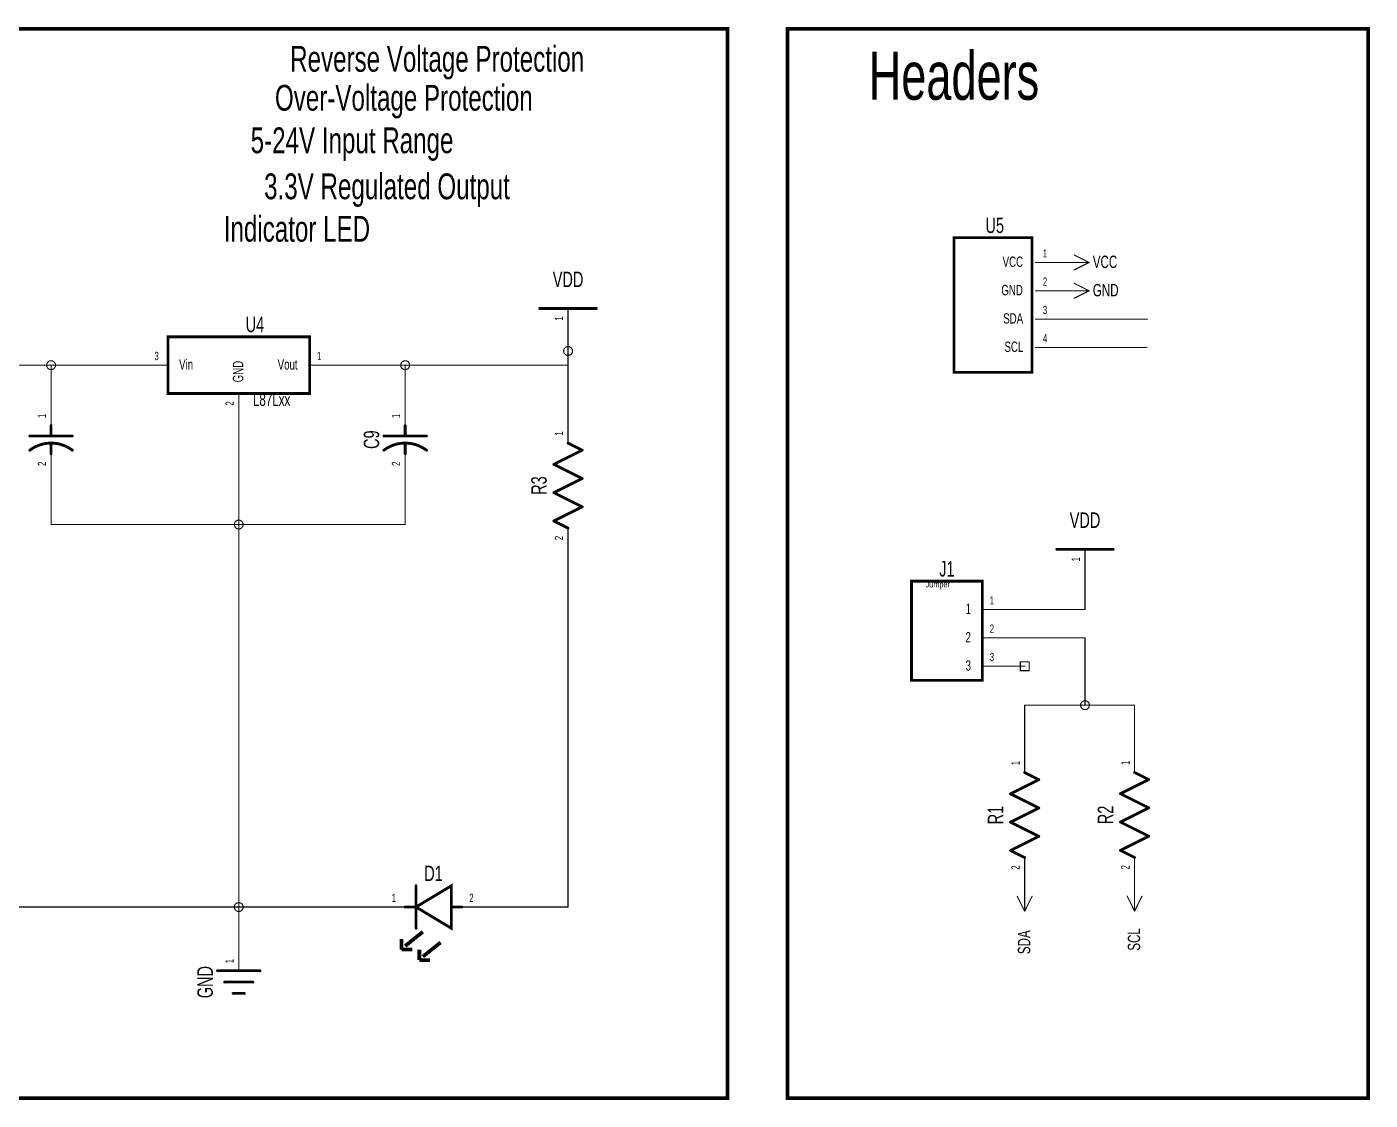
# Model space of a CAD drawing. Extents: x -0.01 to 8.42, y -0.01 to 8.02.
# Drawn here: x 3.664 to 8.407, y 4.231 to 8.019 of the extents above; entities that cross this region are included whole.
import ezdxf
from ezdxf.enums import TextEntityAlignment as Align

# ---------------------------------------------------------------- set-up
doc = ezdxf.new("R2010")
doc.units = 0
for name, color, linetype in [('Element', 253, 'CONTINUOUS'), ('Net', 50, 'CONTINUOUS'), ('Pin', 50, 'CONTINUOUS'), ('Shapes', 252, 'CONTINUOUS')]:
    doc.layers.add(name, color=color, linetype=linetype)

msp = doc.modelspace()

# ---------------------------------------------------------------- linework, layer by layer
at = {"layer": 'Element', "linetype": 'CONTINUOUS'}
for points, const_width in [([(7.2125, 7.275), (6.9375, 7.275), (6.9375, 6.8), (7.2125, 6.8), (7.2125, 7.275)], 0.0098), ([(5.475, 7.025), (5.675, 7.025)], 0.0098), ([(4.1625, 6.925), (4.6625, 6.925), (4.6625, 6.725), (4.1625, 6.725), (4.1625, 6.925)], 0.0098), ([(3.75, 6.612), (3.75, 6.575)], 0.0098), ([(5, 6.612), (5, 6.575)], 0.0098), ([(3.8252, 6.5248), (3.8186, 6.5295), (3.8117, 6.5337), (3.8046, 6.5375), (3.7972, 6.5407), (3.7897, 6.5435), (3.7819, 6.5459), (3.7741, 6.5477), (3.7661, 6.549), (3.7581, 6.5497), (3.75, 6.55), (3.7419, 6.5497), (3.7339, 6.549), (3.7259, 6.5477), (3.7181, 6.5459), (3.7103, 6.5435), (3.7028, 6.5407), (3.6954, 6.5374), (3.6883, 6.5337), (3.6814, 6.5295), (3.6748, 6.5248)], 0.01), ([(3.675, 6.575), (3.825, 6.575)], 0.0098), ([(3.75, 6.55), (3.75, 6.512)], 0.0098), ([(5.0752, 6.5248), (5.0686, 6.5295), (5.0617, 6.5337), (5.0546, 6.5375), (5.0472, 6.5407), (5.0397, 6.5435), (5.0319, 6.5459), (5.0241, 6.5477), (5.0161, 6.549), (5.0081, 6.5497), (5, 6.55), (4.9919, 6.5497), (4.9839, 6.549), (4.9759, 6.5477), (4.9681, 6.5459), (4.9603, 6.5435), (4.9528, 6.5407), (4.9454, 6.5374), (4.9383, 6.5337), (4.9314, 6.5295), (4.9248, 6.5248)], 0.01), ([(4.925, 6.575), (5.075, 6.575)], 0.0098), ([(5, 6.55), (5, 6.512)], 0.0098), ([(5.575, 6.55), (5.625, 6.525)], 0.0098), ([(5.625, 6.525), (5.525, 6.475)], 0.0098), ([(5.525, 6.475), (5.625, 6.425)], 0.0098), ([(5.625, 6.425), (5.525, 6.375)], 0.0098), ([(5.525, 6.375), (5.625, 6.325)], 0.0098), ([(5.625, 6.325), (5.525, 6.275)], 0.0098), ([(5.525, 6.275), (5.575, 6.25)], 0.0098), ([(7.3, 6.175), (7.5, 6.175)], 0.0098), ([(7.0375, 6.0625), (6.7875, 6.0625), (6.7875, 5.7125), (7.0375, 5.7125), (7.0375, 6.0625)], 0.0098), ([(7.237, 5.362), (7.137, 5.312)], 0.0098), ([(7.187, 5.387), (7.237, 5.362)], 0.0098), ([(7.625, 5.3625), (7.525, 5.3125)], 0.0098), ([(7.575, 5.3875), (7.625, 5.3625)], 0.0098), ([(7.137, 5.312), (7.237, 5.262)], 0.0098), ([(7.525, 5.3125), (7.625, 5.2625)], 0.0098), ([(7.237, 5.262), (7.137, 5.212)], 0.0098), ([(7.625, 5.2625), (7.525, 5.2125)], 0.0098), ([(7.137, 5.212), (7.237, 5.162)], 0.0098), ([(7.525, 5.2125), (7.625, 5.1625)], 0.0098), ([(7.237, 5.162), (7.137, 5.112)], 0.0098), ([(7.625, 5.1625), (7.525, 5.1125)], 0.0098), ([(7.137, 5.112), (7.187, 5.087)], 0.0098), ([(7.525, 5.1125), (7.575, 5.0875)], 0.0098), ([(5.038, 4.9125), (5.163, 4.8375), (5.163, 4.9875), (5.038, 4.9125)], 0.0098), ([(5.038, 4.9875), (5.038, 4.8375)], 0.0098), ([(5.038, 4.9125), (5, 4.9125)], 0.0098), ([(5.2, 4.9125), (5.163, 4.9125)], 0.0098), ([(4.3375, 4.6875), (4.4875, 4.6875)], 0.0098), ([(4.3625, 4.6475), (4.4625, 4.6475)], 0.0098), ([(4.3925, 4.6075), (4.4325, 4.6075)], 0.0098)]:
    msp.add_lwpolyline(points, dxfattribs=dict(at, const_width=const_width))
for points, const_width in [([(5.4725, 7.025, 1), (5.4775, 7.025, 1), (5.4725, 7.025, 1)], 0.0049), ([(5.6725, 7.025, 1), (5.6775, 7.025, 1), (5.6725, 7.025, 1)], 0.0049), ([(3.7475, 6.612, 1), (3.7525, 6.612, 1), (3.7475, 6.612, 1)], 0.0049), ([(4.9975, 6.612, 1), (5.0025, 6.612, 1), (4.9975, 6.612, 1)], 0.0049), ([(3.6725, 6.575, 1), (3.6775, 6.575, 1), (3.6725, 6.575, 1)], 0.0049), ([(3.7475, 6.575, 1), (3.7525, 6.575, 1), (3.7475, 6.575, 1)], 0.0049), ([(3.7475, 6.55, 1), (3.7525, 6.55, 1), (3.7475, 6.55, 1)], 0.0049), ([(3.8225, 6.575, 1), (3.8275, 6.575, 1), (3.8225, 6.575, 1)], 0.0049), ([(4.9225, 6.575, 1), (4.9275, 6.575, 1), (4.9225, 6.575, 1)], 0.0049), ([(4.9975, 6.575, 1), (5.0025, 6.575, 1), (4.9975, 6.575, 1)], 0.0049), ([(4.9975, 6.55, 1), (5.0025, 6.55, 1), (4.9975, 6.55, 1)], 0.0049), ([(5.0725, 6.575, 1), (5.0775, 6.575, 1), (5.0725, 6.575, 1)], 0.0049), ([(5.5725, 6.55, 1), (5.5775, 6.55, 1), (5.5725, 6.55, 1)], 0.0049), ([(3.6723, 6.5248, 1), (3.6773, 6.5248, 1), (3.6723, 6.5248, 1)], 0.005), ([(3.7475, 6.512, 1), (3.7525, 6.512, 1), (3.7475, 6.512, 1)], 0.0049), ([(3.8227, 6.5248, 1), (3.8277, 6.5248, 1), (3.8227, 6.5248, 1)], 0.005), ([(4.9223, 6.5248, 1), (4.9273, 6.5248, 1), (4.9223, 6.5248, 1)], 0.005), ([(4.9975, 6.512, 1), (5.0025, 6.512, 1), (4.9975, 6.512, 1)], 0.0049), ([(5.0727, 6.5248, 1), (5.0777, 6.5248, 1), (5.0727, 6.5248, 1)], 0.005), ([(5.6225, 6.525, 1), (5.6275, 6.525, 1), (5.6225, 6.525, 1)], 0.0049), ([(5.6225, 6.525, 1), (5.6275, 6.525, 1), (5.6225, 6.525, 1)], 0.0049), ([(5.5225, 6.475, 1), (5.5275, 6.475, 1), (5.5225, 6.475, 1)], 0.0049), ([(5.5225, 6.475, 1), (5.5275, 6.475, 1), (5.5225, 6.475, 1)], 0.0049), ([(5.6225, 6.425, 1), (5.6275, 6.425, 1), (5.6225, 6.425, 1)], 0.0049), ([(5.6225, 6.425, 1), (5.6275, 6.425, 1), (5.6225, 6.425, 1)], 0.0049), ([(5.5225, 6.375, 1), (5.5275, 6.375, 1), (5.5225, 6.375, 1)], 0.0049), ([(5.5225, 6.375, 1), (5.5275, 6.375, 1), (5.5225, 6.375, 1)], 0.0049), ([(5.6225, 6.325, 1), (5.6275, 6.325, 1), (5.6225, 6.325, 1)], 0.0049), ([(5.6225, 6.325, 1), (5.6275, 6.325, 1), (5.6225, 6.325, 1)], 0.0049), ([(5.5225, 6.275, 1), (5.5275, 6.275, 1), (5.5225, 6.275, 1)], 0.0049), ([(5.5225, 6.275, 1), (5.5275, 6.275, 1), (5.5225, 6.275, 1)], 0.0049), ([(5.5725, 6.25, 1), (5.5775, 6.25, 1), (5.5725, 6.25, 1)], 0.0049), ([(7.2975, 6.175, 1), (7.3025, 6.175, 1), (7.2975, 6.175, 1)], 0.0049), ([(7.4975, 6.175, 1), (7.5025, 6.175, 1), (7.4975, 6.175, 1)], 0.0049), ([(7.1845, 5.387, 1), (7.1895, 5.387, 1), (7.1845, 5.387, 1)], 0.0049), ([(7.2345, 5.362, 1), (7.2395, 5.362, 1), (7.2345, 5.362, 1)], 0.0049), ([(7.2345, 5.362, 1), (7.2395, 5.362, 1), (7.2345, 5.362, 1)], 0.0049), ([(7.5725, 5.3875, 1), (7.5775, 5.3875, 1), (7.5725, 5.3875, 1)], 0.0049), ([(7.6225, 5.3625, 1), (7.6275, 5.3625, 1), (7.6225, 5.3625, 1)], 0.0049), ([(7.6225, 5.3625, 1), (7.6275, 5.3625, 1), (7.6225, 5.3625, 1)], 0.0049), ([(7.1345, 5.312, 1), (7.1395, 5.312, 1), (7.1345, 5.312, 1)], 0.0049), ([(7.1345, 5.312, 1), (7.1395, 5.312, 1), (7.1345, 5.312, 1)], 0.0049), ([(7.5225, 5.3125, 1), (7.5275, 5.3125, 1), (7.5225, 5.3125, 1)], 0.0049), ([(7.5225, 5.3125, 1), (7.5275, 5.3125, 1), (7.5225, 5.3125, 1)], 0.0049), ([(7.2345, 5.262, 1), (7.2395, 5.262, 1), (7.2345, 5.262, 1)], 0.0049), ([(7.2345, 5.262, 1), (7.2395, 5.262, 1), (7.2345, 5.262, 1)], 0.0049), ([(7.6225, 5.2625, 1), (7.6275, 5.2625, 1), (7.6225, 5.2625, 1)], 0.0049), ([(7.6225, 5.2625, 1), (7.6275, 5.2625, 1), (7.6225, 5.2625, 1)], 0.0049), ([(7.1345, 5.212, 1), (7.1395, 5.212, 1), (7.1345, 5.212, 1)], 0.0049), ([(7.1345, 5.212, 1), (7.1395, 5.212, 1), (7.1345, 5.212, 1)], 0.0049), ([(7.5225, 5.2125, 1), (7.5275, 5.2125, 1), (7.5225, 5.2125, 1)], 0.0049), ([(7.5225, 5.2125, 1), (7.5275, 5.2125, 1), (7.5225, 5.2125, 1)], 0.0049), ([(7.2345, 5.162, 1), (7.2395, 5.162, 1), (7.2345, 5.162, 1)], 0.0049), ([(7.2345, 5.162, 1), (7.2395, 5.162, 1), (7.2345, 5.162, 1)], 0.0049), ([(7.6225, 5.1625, 1), (7.6275, 5.1625, 1), (7.6225, 5.1625, 1)], 0.0049), ([(7.6225, 5.1625, 1), (7.6275, 5.1625, 1), (7.6225, 5.1625, 1)], 0.0049), ([(7.1345, 5.112, 1), (7.1395, 5.112, 1), (7.1345, 5.112, 1)], 0.0049), ([(7.1345, 5.112, 1), (7.1395, 5.112, 1), (7.1345, 5.112, 1)], 0.0049), ([(7.1845, 5.087, 1), (7.1895, 5.087, 1), (7.1845, 5.087, 1)], 0.0049), ([(7.5225, 5.1125, 1), (7.5275, 5.1125, 1), (7.5225, 5.1125, 1)], 0.0049), ([(7.5225, 5.1125, 1), (7.5275, 5.1125, 1), (7.5225, 5.1125, 1)], 0.0049), ([(7.5725, 5.0875, 1), (7.5775, 5.0875, 1), (7.5725, 5.0875, 1)], 0.0049), ([(5.0355, 4.9875, 1), (5.0405, 4.9875, 1), (5.0355, 4.9875, 1)], 0.0049), ([(4.9975, 4.9125, 1), (5.0025, 4.9125, 1), (4.9975, 4.9125, 1)], 0.0049), ([(5.0355, 4.9125, 1), (5.0405, 4.9125, 1), (5.0355, 4.9125, 1)], 0.0049), ([(5.0355, 4.9125, 1), (5.0405, 4.9125, 1), (5.0355, 4.9125, 1)], 0.0049), ([(5.1605, 4.9125, 1), (5.1655, 4.9125, 1), (5.1605, 4.9125, 1)], 0.0049), ([(5.1975, 4.9125, 1), (5.2025, 4.9125, 1), (5.1975, 4.9125, 1)], 0.0049), ([(5.0355, 4.8375, 1), (5.0405, 4.8375, 1), (5.0355, 4.8375, 1)], 0.0049), ([(4.335, 4.6875, 1), (4.34, 4.6875, 1), (4.335, 4.6875, 1)], 0.0049), ([(4.36, 4.6475, 1), (4.365, 4.6475, 1), (4.36, 4.6475, 1)], 0.0049), ([(4.46, 4.6475, 1), (4.465, 4.6475, 1), (4.46, 4.6475, 1)], 0.0049), ([(4.485, 4.6875, 1), (4.49, 4.6875, 1), (4.485, 4.6875, 1)], 0.0049), ([(4.39, 4.6075, 1), (4.395, 4.6075, 1), (4.39, 4.6075, 1)], 0.0049), ([(4.43, 4.6075, 1), (4.435, 4.6075, 1), (4.43, 4.6075, 1)], 0.0049)]:
    msp.add_lwpolyline(points, format="xyb", dxfattribs=dict(at, const_width=const_width))
at = {"layer": 'Net', "linetype": 'CONTINUOUS', "const_width": 0.002}
for points in [[(7.374, 6.9875, 1), (7.376, 6.9875, 1), (7.374, 6.9875, 1)], [(7.6189, 6.9875, 1), (7.6209, 6.9875, 1), (7.6189, 6.9875, 1)], [(5.5583, 6.875, 1), (5.5602, 6.875, 1), (5.5583, 6.875, 1)], [(5.574, 6.875, 1), (5.576, 6.875, 1), (5.574, 6.875, 1)], [(5.574, 6.875, 1), (5.576, 6.875, 1), (5.574, 6.875, 1)], [(5.574, 6.875, 1), (5.576, 6.875, 1), (5.574, 6.875, 1)], [(7.374, 6.8875, 1), (7.376, 6.8875, 1), (7.374, 6.8875, 1)], [(7.6173, 6.8875, 1), (7.6193, 6.8875, 1), (7.6173, 6.8875, 1)], [(3.7333, 6.825, 1), (3.7352, 6.825, 1), (3.7333, 6.825, 1)], [(3.749, 6.825, 1), (3.751, 6.825, 1), (3.749, 6.825, 1)], [(3.749, 6.825, 1), (3.751, 6.825, 1), (3.749, 6.825, 1)], [(3.749, 6.825, 1), (3.751, 6.825, 1), (3.749, 6.825, 1)], [(4.0115, 6.825, 1), (4.0135, 6.825, 1), (4.0115, 6.825, 1)], [(4.8115, 6.825, 1), (4.8135, 6.825, 1), (4.8115, 6.825, 1)], [(4.9833, 6.825, 1), (4.9852, 6.825, 1), (4.9833, 6.825, 1)], [(4.999, 6.825, 1), (5.001, 6.825, 1), (4.999, 6.825, 1)], [(4.999, 6.825, 1), (5.001, 6.825, 1), (4.999, 6.825, 1)], [(4.999, 6.825, 1), (5.001, 6.825, 1), (4.999, 6.825, 1)], [(4.999, 6.825, 1), (5.001, 6.825, 1), (4.999, 6.825, 1)], [(4.999, 6.825, 1), (5.001, 6.825, 1), (4.999, 6.825, 1)], [(5.574, 6.825, 1), (5.576, 6.825, 1), (5.574, 6.825, 1)], [(5.574, 6.825, 1), (5.576, 6.825, 1), (5.574, 6.825, 1)], [(3.749, 6.762, 1), (3.751, 6.762, 1), (3.749, 6.762, 1)], [(4.999, 6.762, 1), (5.001, 6.762, 1), (4.999, 6.762, 1)], [(5.574, 6.7005, 1), (5.576, 6.7005, 1), (5.574, 6.7005, 1)], [(4.4115, 6.575, 1), (4.4135, 6.575, 1), (4.4115, 6.575, 1)], [(3.749, 6.362, 1), (3.751, 6.362, 1), (3.749, 6.362, 1)], [(4.999, 6.362, 1), (5.001, 6.362, 1), (4.999, 6.362, 1)], [(3.749, 6.2625, 1), (3.751, 6.2625, 1), (3.749, 6.2625, 1)], [(3.749, 6.2625, 1), (3.751, 6.2625, 1), (3.749, 6.2625, 1)], [(4.3958, 6.2625, 1), (4.3977, 6.2625, 1), (4.3958, 6.2625, 1)], [(4.3958, 6.2625, 1), (4.3977, 6.2625, 1), (4.3958, 6.2625, 1)], [(4.4115, 6.2625, 1), (4.4135, 6.2625, 1), (4.4115, 6.2625, 1)], [(4.4115, 6.2625, 1), (4.4135, 6.2625, 1), (4.4115, 6.2625, 1)], [(4.999, 6.2625, 1), (5.001, 6.2625, 1), (4.999, 6.2625, 1)], [(4.999, 6.2625, 1), (5.001, 6.2625, 1), (4.999, 6.2625, 1)], [(5.574, 6.1005, 1), (5.576, 6.1005, 1), (5.574, 6.1005, 1)], [(7.399, 6.025, 1), (7.401, 6.025, 1), (7.399, 6.025, 1)], [(7.1865, 5.9625, 1), (7.1885, 5.9625, 1), (7.1865, 5.9625, 1)], [(7.399, 5.9625, 1), (7.401, 5.9625, 1), (7.399, 5.9625, 1)], [(7.399, 5.9625, 1), (7.401, 5.9625, 1), (7.399, 5.9625, 1)], [(7.1865, 5.8625, 1), (7.1885, 5.8625, 1), (7.1865, 5.8625, 1)], [(7.399, 5.8625, 1), (7.401, 5.8625, 1), (7.399, 5.8625, 1)], [(7.399, 5.8625, 1), (7.401, 5.8625, 1), (7.399, 5.8625, 1)], [(7.186, 5.625, 1), (7.188, 5.625, 1), (7.186, 5.625, 1)], [(7.186, 5.625, 1), (7.188, 5.625, 1), (7.186, 5.625, 1)], [(7.3833, 5.625, 1), (7.3852, 5.625, 1), (7.3833, 5.625, 1)], [(7.399, 5.625, 1), (7.401, 5.625, 1), (7.399, 5.625, 1)], [(7.574, 5.625, 1), (7.576, 5.625, 1), (7.574, 5.625, 1)], [(7.574, 5.625, 1), (7.576, 5.625, 1), (7.574, 5.625, 1)], [(7.186, 5.5375, 1), (7.188, 5.5375, 1), (7.186, 5.5375, 1)], [(7.574, 5.5375, 1), (7.576, 5.5375, 1), (7.574, 5.5375, 1)], [(4.3958, 4.9125, 1), (4.3977, 4.9125, 1), (4.3958, 4.9125, 1)], [(4.3958, 4.9125, 1), (4.3977, 4.9125, 1), (4.3958, 4.9125, 1)], [(4.4115, 4.9125, 1), (4.4135, 4.9125, 1), (4.4115, 4.9125, 1)], [(4.4115, 4.9125, 1), (4.4135, 4.9125, 1), (4.4115, 4.9125, 1)], [(4.849, 4.9125, 1), (4.851, 4.9125, 1), (4.849, 4.9125, 1)], [(5.349, 4.9125, 1), (5.351, 4.9125, 1), (5.349, 4.9125, 1)], [(5.574, 4.9125, 1), (5.576, 4.9125, 1), (5.574, 4.9125, 1)], [(5.574, 4.9125, 1), (5.576, 4.9125, 1), (5.574, 4.9125, 1)], [(4.4115, 4.8375, 1), (4.4135, 4.8375, 1), (4.4115, 4.8375, 1)]]:
    msp.add_lwpolyline(points, format="xyb", dxfattribs=at)
at = {"layer": 'Net', "linetype": 'CONTINUOUS', "const_width": 0.0039}
for points in [[(7.375, 6.9875), (7.6199, 6.9875)], [(5.5593, 6.875), (5.56, 6.8701), (5.5623, 6.8657), (5.5657, 6.8623), (5.5701, 6.86), (5.575, 6.8593), (5.5799, 6.86), (5.5843, 6.8623), (5.5877, 6.8657), (5.59, 6.8701), (5.5907, 6.875), (5.59, 6.8799), (5.5877, 6.8843), (5.5843, 6.8877), (5.5799, 6.89), (5.575, 6.8907), (5.5701, 6.89), (5.5657, 6.8877), (5.5623, 6.8843), (5.56, 6.8799), (5.5593, 6.875)], [(5.575, 6.825), (5.575, 6.875)], [(5.575, 6.7005), (5.575, 6.875)], [(5.575, 6.875), (5.575, 6.875)], [(7.375, 6.8875), (7.6183, 6.8875)], [(3.7343, 6.825), (3.735, 6.8201), (3.7373, 6.8157), (3.7407, 6.8123), (3.7451, 6.81), (3.75, 6.8093), (3.7549, 6.81), (3.7593, 6.8123), (3.7627, 6.8157), (3.765, 6.8201), (3.7657, 6.825), (3.765, 6.8299), (3.7627, 6.8343), (3.7593, 6.8377), (3.7549, 6.84), (3.75, 6.8407), (3.7451, 6.84), (3.7407, 6.8377), (3.7373, 6.8343), (3.735, 6.8299), (3.7343, 6.825)], [(4.9843, 6.825), (4.985, 6.8201), (4.9873, 6.8157), (4.9907, 6.8123), (4.9951, 6.81), (5, 6.8093), (5.0049, 6.81), (5.0093, 6.8123), (5.0127, 6.8157), (5.015, 6.8201), (5.0157, 6.825), (5.015, 6.8299), (5.0127, 6.8343), (5.0093, 6.8377), (5.0049, 6.84), (5, 6.8407), (4.9951, 6.84), (4.9907, 6.8377), (4.9873, 6.8343), (4.985, 6.8299), (4.9843, 6.825)], [(3.2125, 6.825), (3.75, 6.825)], [(3.75, 6.762), (3.75, 6.825)], [(3.75, 6.825), (4.0125, 6.825)], [(4.8125, 6.825), (5, 6.825)], [(5, 6.825), (5, 6.762)], [(5, 6.825), (5, 6.825)], [(5, 6.825), (5, 6.825)], [(5, 6.825), (5.575, 6.825)], [(4.4125, 4.8375), (4.4125, 6.575)], [(3.75, 6.362), (3.75, 6.2625)], [(5, 6.362), (5, 6.2625)], [(3.75, 6.2625), (4.4125, 6.2625)], [(4.3968, 6.2625), (4.3975, 6.2576), (4.3998, 6.2532), (4.4032, 6.2498), (4.4076, 6.2475), (4.4125, 6.2468), (4.4174, 6.2475), (4.4218, 6.2498), (4.4252, 6.2532), (4.4275, 6.2576), (4.4282, 6.2625), (4.4275, 6.2674), (4.4252, 6.2718), (4.4218, 6.2752), (4.4174, 6.2775), (4.4125, 6.2782), (4.4076, 6.2775), (4.4032, 6.2752), (4.3998, 6.2718), (4.3975, 6.2674), (4.3968, 6.2625)], [(4.3968, 6.2625), (4.3975, 6.2576), (4.3998, 6.2532), (4.4032, 6.2498), (4.4076, 6.2475), (4.4125, 6.2468), (4.4174, 6.2475), (4.4218, 6.2498), (4.4252, 6.2532), (4.4275, 6.2576), (4.4282, 6.2625), (4.4275, 6.2674), (4.4252, 6.2718), (4.4218, 6.2752), (4.4174, 6.2775), (4.4125, 6.2782), (4.4076, 6.2775), (4.4032, 6.2752), (4.3998, 6.2718), (4.3975, 6.2674), (4.3968, 6.2625)], [(5, 6.2625), (4.4125, 6.2625)], [(5.575, 6.1005), (5.575, 4.9125)], [(7.4, 6.025), (7.4, 5.9625)], [(7.4, 5.9625), (7.1875, 5.9625)], [(7.1875, 5.8625), (7.4, 5.8625)], [(7.4, 5.8625), (7.4, 5.625)], [(7.187, 5.5375), (7.187, 5.625)], [(7.187, 5.625), (7.575, 5.625)], [(7.3843, 5.625), (7.385, 5.6201), (7.3873, 5.6157), (7.3907, 5.6123), (7.3951, 5.61), (7.4, 5.6093), (7.4049, 5.61), (7.4093, 5.6123), (7.4127, 5.6157), (7.415, 5.6201), (7.4157, 5.625), (7.415, 5.6299), (7.4127, 5.6343), (7.4093, 5.6377), (7.4049, 5.64), (7.4, 5.6407), (7.3951, 5.64), (7.3907, 5.6377), (7.3873, 5.6343), (7.385, 5.6299), (7.3843, 5.625)], [(7.575, 5.625), (7.575, 5.5375)], [(0.8625, 4.9125), (4.4125, 4.9125)], [(4.3968, 4.9125), (4.3975, 4.9076), (4.3998, 4.9032), (4.4032, 4.8998), (4.4076, 4.8975), (4.4125, 4.8968), (4.4174, 4.8975), (4.4218, 4.8998), (4.4252, 4.9032), (4.4275, 4.9076), (4.4282, 4.9125), (4.4275, 4.9174), (4.4252, 4.9218), (4.4218, 4.9252), (4.4174, 4.9275), (4.4125, 4.9282), (4.4076, 4.9275), (4.4032, 4.9252), (4.3998, 4.9218), (4.3975, 4.9174), (4.3968, 4.9125)], [(4.3968, 4.9125), (4.3975, 4.9076), (4.3998, 4.9032), (4.4032, 4.8998), (4.4076, 4.8975), (4.4125, 4.8968), (4.4174, 4.8975), (4.4218, 4.8998), (4.4252, 4.9032), (4.4275, 4.9076), (4.4282, 4.9125), (4.4275, 4.9174), (4.4252, 4.9218), (4.4218, 4.9252), (4.4174, 4.9275), (4.4125, 4.9282), (4.4076, 4.9275), (4.4032, 4.9252), (4.3998, 4.9218), (4.3975, 4.9174), (4.3968, 4.9125)], [(4.85, 4.9125), (4.4125, 4.9125)], [(5.575, 4.9125), (5.35, 4.9125)]]:
    msp.add_lwpolyline(points, dxfattribs=at)
at = {"layer": 'Pin', "linetype": 'CONTINUOUS', "const_width": 0.002}
for points in [[(7.3609, 7.2137, 1), (7.3629, 7.2137, 1), (7.3609, 7.2137, 1)], [(7.224, 7.1875, 1), (7.226, 7.1875, 1), (7.224, 7.1875, 1)], [(7.3609, 7.1613, 1), (7.3629, 7.1613, 1), (7.3609, 7.1613, 1)], [(7.374, 7.1875, 1), (7.376, 7.1875, 1), (7.374, 7.1875, 1)], [(7.374, 7.1875, 1), (7.376, 7.1875, 1), (7.374, 7.1875, 1)], [(7.4134, 7.1875, 1), (7.4154, 7.1875, 1), (7.4134, 7.1875, 1)], [(7.4134, 7.1875, 1), (7.4154, 7.1875, 1), (7.4134, 7.1875, 1)], [(7.4134, 7.1875, 1), (7.4154, 7.1875, 1), (7.4134, 7.1875, 1)], [(7.3609, 7.1137, 1), (7.3629, 7.1137, 1), (7.3609, 7.1137, 1)], [(7.224, 7.0875, 1), (7.226, 7.0875, 1), (7.224, 7.0875, 1)], [(7.374, 7.0875, 1), (7.376, 7.0875, 1), (7.374, 7.0875, 1)], [(7.374, 7.0875, 1), (7.376, 7.0875, 1), (7.374, 7.0875, 1)], [(7.4134, 7.0875, 1), (7.4154, 7.0875, 1), (7.4134, 7.0875, 1)], [(7.4134, 7.0875, 1), (7.4154, 7.0875, 1), (7.4134, 7.0875, 1)], [(7.4134, 7.0875, 1), (7.4154, 7.0875, 1), (7.4134, 7.0875, 1)], [(5.574, 7.025, 1), (5.576, 7.025, 1), (5.574, 7.025, 1)], [(7.3609, 7.0613, 1), (7.3629, 7.0613, 1), (7.3609, 7.0613, 1)], [(7.224, 6.9875, 1), (7.226, 6.9875, 1), (7.224, 6.9875, 1)], [(7.374, 6.9875, 1), (7.376, 6.9875, 1), (7.374, 6.9875, 1)], [(5.574, 6.875, 1), (5.576, 6.875, 1), (5.574, 6.875, 1)], [(7.224, 6.8875, 1), (7.226, 6.8875, 1), (7.224, 6.8875, 1)], [(7.374, 6.8875, 1), (7.376, 6.8875, 1), (7.374, 6.8875, 1)], [(4.0115, 6.825, 1), (4.0135, 6.825, 1), (4.0115, 6.825, 1)], [(4.1615, 6.825, 1), (4.1635, 6.825, 1), (4.1615, 6.825, 1)], [(4.6615, 6.825, 1), (4.6635, 6.825, 1), (4.6615, 6.825, 1)], [(4.8115, 6.825, 1), (4.8135, 6.825, 1), (4.8115, 6.825, 1)], [(3.749, 6.762, 1), (3.751, 6.762, 1), (3.749, 6.762, 1)], [(4.999, 6.762, 1), (5.001, 6.762, 1), (4.999, 6.762, 1)], [(4.4115, 6.725, 1), (4.4135, 6.725, 1), (4.4115, 6.725, 1)], [(5.574, 6.7, 1), (5.576, 6.7, 1), (5.574, 6.7, 1)], [(3.749, 6.612, 1), (3.751, 6.612, 1), (3.749, 6.612, 1)], [(4.999, 6.612, 1), (5.001, 6.612, 1), (4.999, 6.612, 1)], [(4.4115, 6.575, 1), (4.4135, 6.575, 1), (4.4115, 6.575, 1)], [(5.574, 6.55, 1), (5.576, 6.55, 1), (5.574, 6.55, 1)], [(3.749, 6.512, 1), (3.751, 6.512, 1), (3.749, 6.512, 1)], [(4.999, 6.512, 1), (5.001, 6.512, 1), (4.999, 6.512, 1)], [(3.749, 6.362, 1), (3.751, 6.362, 1), (3.749, 6.362, 1)], [(4.999, 6.362, 1), (5.001, 6.362, 1), (4.999, 6.362, 1)], [(5.574, 6.25, 1), (5.576, 6.25, 1), (5.574, 6.25, 1)], [(7.399, 6.175, 1), (7.401, 6.175, 1), (7.399, 6.175, 1)], [(5.574, 6.1, 1), (5.576, 6.1, 1), (5.574, 6.1, 1)], [(7.399, 6.025, 1), (7.401, 6.025, 1), (7.399, 6.025, 1)], [(7.0365, 5.9625, 1), (7.0385, 5.9625, 1), (7.0365, 5.9625, 1)], [(7.1865, 5.9625, 1), (7.1885, 5.9625, 1), (7.1865, 5.9625, 1)], [(7.0365, 5.8625, 1), (7.0385, 5.8625, 1), (7.0365, 5.8625, 1)], [(7.1865, 5.8625, 1), (7.1885, 5.8625, 1), (7.1865, 5.8625, 1)], [(7.0365, 5.7625, 1), (7.0385, 5.7625, 1), (7.0365, 5.7625, 1)], [(7.1865, 5.7625, 1), (7.1885, 5.7625, 1), (7.1865, 5.7625, 1)], [(7.186, 5.537, 1), (7.188, 5.537, 1), (7.186, 5.537, 1)], [(7.574, 5.5375, 1), (7.576, 5.5375, 1), (7.574, 5.5375, 1)], [(7.186, 5.387, 1), (7.188, 5.387, 1), (7.186, 5.387, 1)], [(7.574, 5.3875, 1), (7.576, 5.3875, 1), (7.574, 5.3875, 1)], [(7.186, 5.087, 1), (7.188, 5.087, 1), (7.186, 5.087, 1)], [(7.574, 5.0875, 1), (7.576, 5.0875, 1), (7.574, 5.0875, 1)], [(7.1598, 4.9501, 1), (7.1617, 4.9501, 1), (7.1598, 4.9501, 1)], [(7.186, 4.937, 1), (7.188, 4.937, 1), (7.186, 4.937, 1)], [(7.186, 4.937, 1), (7.188, 4.937, 1), (7.186, 4.937, 1)], [(7.2123, 4.9501, 1), (7.2142, 4.9501, 1), (7.2123, 4.9501, 1)], [(7.5478, 4.9506, 1), (7.5497, 4.9506, 1), (7.5478, 4.9506, 1)], [(7.574, 4.9375, 1), (7.576, 4.9375, 1), (7.574, 4.9375, 1)], [(7.574, 4.9375, 1), (7.576, 4.9375, 1), (7.574, 4.9375, 1)], [(7.6003, 4.9506, 1), (7.6022, 4.9506, 1), (7.6003, 4.9506, 1)], [(4.849, 4.9125, 1), (4.851, 4.9125, 1), (4.849, 4.9125, 1)], [(4.999, 4.9125, 1), (5.001, 4.9125, 1), (4.999, 4.9125, 1)], [(5.199, 4.9125, 1), (5.201, 4.9125, 1), (5.199, 4.9125, 1)], [(5.349, 4.9125, 1), (5.351, 4.9125, 1), (5.349, 4.9125, 1)], [(7.186, 4.8976, 1), (7.188, 4.8976, 1), (7.186, 4.8976, 1)], [(7.186, 4.8976, 1), (7.188, 4.8976, 1), (7.186, 4.8976, 1)], [(7.186, 4.8976, 1), (7.188, 4.8976, 1), (7.186, 4.8976, 1)], [(7.574, 4.8981, 1), (7.576, 4.8981, 1), (7.574, 4.8981, 1)], [(7.574, 4.8981, 1), (7.576, 4.8981, 1), (7.574, 4.8981, 1)], [(7.574, 4.8981, 1), (7.576, 4.8981, 1), (7.574, 4.8981, 1)], [(4.4115, 4.8375, 1), (4.4135, 4.8375, 1), (4.4115, 4.8375, 1)], [(4.4115, 4.6875, 1), (4.4135, 4.6875, 1), (4.4115, 4.6875, 1)]]:
    msp.add_lwpolyline(points, format="xyb", dxfattribs=at)
at = {"layer": 'Pin', "linetype": 'CONTINUOUS', "const_width": 0.0039}
for points in [[(7.3619, 7.2137), (7.4144, 7.1875)], [(7.225, 7.1875), (7.375, 7.1875)], [(7.3619, 7.1613), (7.4144, 7.1875)], [(7.375, 7.1875), (7.4144, 7.1875)], [(7.3619, 7.1137), (7.4144, 7.0875)], [(7.225, 7.0875), (7.375, 7.0875)], [(7.3619, 7.0613), (7.4144, 7.0875)], [(7.375, 7.0875), (7.4144, 7.0875)], [(5.575, 7.025), (5.575, 6.875)], [(7.225, 6.9875), (7.375, 6.9875)], [(7.225, 6.8875), (7.375, 6.8875)], [(4.1625, 6.825), (4.0125, 6.825)], [(4.6625, 6.825), (4.8125, 6.825)], [(3.75, 6.612), (3.75, 6.762)], [(5, 6.612), (5, 6.762)], [(4.4125, 6.725), (4.4125, 6.575)], [(5.575, 6.55), (5.575, 6.7)], [(3.75, 6.512), (3.75, 6.362)], [(5, 6.512), (5, 6.362)], [(5.575, 6.25), (5.575, 6.1)], [(7.4, 6.175), (7.4, 6.025)], [(7.0375, 5.9625), (7.1875, 5.9625)], [(7.0375, 5.8625), (7.1875, 5.8625)], [(7.0375, 5.7625), (7.1875, 5.7625)], [(7.1718, 5.7782), (7.2032, 5.7782), (7.2032, 5.7468), (7.1718, 5.7468), (7.1718, 5.7782)], [(7.187, 5.387), (7.187, 5.537)], [(7.575, 5.3875), (7.575, 5.5375)], [(7.187, 5.087), (7.187, 4.937)], [(7.575, 5.0875), (7.575, 4.9375)], [(7.1608, 4.9501), (7.187, 4.8976)], [(7.2132, 4.9501), (7.187, 4.8976)], [(7.187, 4.937), (7.187, 4.8976)], [(7.5488, 4.9506), (7.575, 4.8981)], [(7.6012, 4.9506), (7.575, 4.8981)], [(7.575, 4.9375), (7.575, 4.8981)], [(5, 4.9125), (4.85, 4.9125)], [(5.2, 4.9125), (5.35, 4.9125)], [(4.4125, 4.6875), (4.4125, 4.8375)]]:
    msp.add_lwpolyline(points, dxfattribs=at)
at = {"layer": 'Shapes', "linetype": 'CONTINUOUS', "const_width": 0.0131}
for points in [[(0.025, 8.0125), (6.1375, 8.0125), (6.1375, 4.2375), (0.025, 4.2375), (0.025, 8.0125)], [(6.35, 8.0125), (8.4, 8.0125), (8.4, 4.2375), (6.35, 4.2375), (6.35, 8.0125)], [(4.9875, 4.7625), (4.9875, 4.8)], [(5.0625, 4.825), (5, 4.775)], [(5.125, 4.7875), (5.0625, 4.7375)], [(4.9875, 4.7625), (5.025, 4.7625)], [(5.05, 4.725), (5.05, 4.7625)], [(5.05, 4.725), (5.0875, 4.725)]]:
    msp.add_lwpolyline(points, dxfattribs=at)

# ---------------------------------------------------------------- texts
at = {"layer": 'Element', "width": 0.7}
for s, p in [('U5', (7.0812, 7.275)), ('VDD', (5.575, 7.0841)), ('U4', (4.4696, 6.925)), ('VDD', (7.4, 6.2341)), ('J1', (6.9125, 6.0625)), ('D1', (5.1, 4.9875))]:
    msp.add_text(s, height=0.0547, dxfattribs=at).set_placement(p, align=Align.BOTTOM_CENTER)
for s, height, p in [('L87Lxx', 0.0437, (4.4625, 6.725)), ('Jumper', 0.0219, (6.8375, 6.0625))]:
    msp.add_text(s, height=height, dxfattribs=at).set_placement(p, align=Align.TOP_LEFT)
for s, p in [('C9', (4.9248, 6.562)), ('R3', (5.5159, 6.4)), ('R1', (7.1279, 5.237)), ('R2', (7.5159, 5.2375)), ('GND', (4.3375, 4.6475))]:
    msp.add_text(s, height=0.0547, rotation=90, dxfattribs=at).set_placement(p, align=Align.BOTTOM_CENTER)
at = {"layer": 'Pin', "width": 0.7}
for s, height, p in [('VCC', 0.0365, (7.1091, 7.2083)), ('1', 0.0292, (7.2512, 7.2345)), ('VCC', 0.0437, (7.4275, 7.2116)), ('2', 0.0292, (7.2512, 7.1345)), ('GND', 0.0365, (7.1047, 7.1083)), ('GND', 0.0437, (7.4275, 7.1116)), ('3', 0.0292, (7.2512, 7.0345)), ('SDA', 0.0365, (7.1113, 7.0083)), ('4', 0.0292, (7.2512, 6.9345)), ('SCL', 0.0365, (7.1156, 6.9083)), ('3', 0.0292, (4.1149, 6.872)), ('Vin', 0.0365, (4.2019, 6.8458)), ('Vout', 0.0365, (4.5499, 6.8458)), ('1', 0.0292, (4.6887, 6.872)), ('1', 0.0365, (6.9784, 5.9833)), ('1', 0.0292, (7.0637, 6.0095)), ('2', 0.0365, (6.9784, 5.8833)), ('2', 0.0292, (7.0637, 5.9095)), ('3', 0.0292, (7.0637, 5.8095)), ('3', 0.0365, (6.9784, 5.7833)), ('1', 0.0292, (4.9524, 4.9595)), ('2', 0.0292, (5.2262, 4.9595))]:
    msp.add_text(s, height=height, dxfattribs=at).set_placement(p, align=Align.TOP_LEFT)
for s, height, p in [('1', 0.0292, (5.528, 6.9823)), ('GND', 0.0365, (4.3917, 6.7644)), ('2', 0.0292, (4.3655, 6.6823)), ('1', 0.0292, (3.703, 6.6382)), ('1', 0.0292, (4.953, 6.6382)), ('1', 0.0292, (5.528, 6.5762)), ('2', 0.0292, (3.703, 6.4693)), ('2', 0.0292, (4.953, 6.4693)), ('2', 0.0292, (5.528, 6.2073)), ('1', 0.0292, (7.353, 6.1323)), ('1', 0.0292, (7.14, 5.4132)), ('1', 0.0292, (7.528, 5.4137)), ('2', 0.0292, (7.14, 5.0443)), ('2', 0.0292, (7.528, 5.0448)), ('SDA', 0.0437, (7.1629, 4.7461)), ('SCL', 0.0437, (7.5509, 4.7585)), ('1', 0.0292, (4.3655, 4.7137))]:
    msp.add_text(s, height=height, rotation=90, dxfattribs=at).set_placement(p, align=Align.TOP_LEFT)
at = {"layer": 'Shapes', "width": 0.7}
for s, height, p in [('Reverse Voltage Protection', 0.0911, (5.113, 7.9063)), ('Headers', 0.1701, (6.9374, 7.8467)), ('Over-Voltage Protection', 0.0911, (4.9953, 7.7688)), ('5-24V Input Range', 0.0911, (4.8125, 7.6188)), ('3.3V Regulated Output', 0.0911, (4.9358, 7.4563)), ('Indicator LED', 0.0911, (4.6179, 7.3063))]:
    msp.add_text(s, height=height, dxfattribs=at).set_placement(p, align=Align.MIDDLE_CENTER)

doc.saveas('drawing.dxf')
